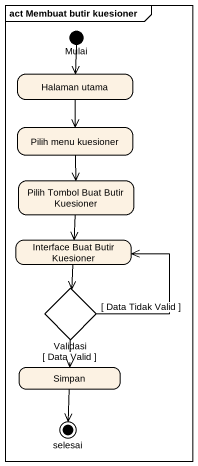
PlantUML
@startuml
mainframe act Membuat butir kuesioner
hide empty description
state Mulai <<start>>
state "Halaman utama" as Halaman_utama
state "Pilih menu kuesioner" as Pilih_menu_kuesioner
state "Pilih Tombol Buat Butir Kuesioner" as Pilih_Tombol_Buat_Butir
state "Interface Buat Butir Kuesioner" as Interface_Buat_Butir
state Validasi <<choice>>
state Simpan
state selesai <<end>>
Mulai --> Halaman_utama
Halaman_utama --> Pilih_menu_kuesioner
Pilih_menu_kuesioner --> Pilih_Tombol_Buat_Butir
Pilih_Tombol_Buat_Butir --> Interface_Buat_Butir
Interface_Buat_Butir --> Validasi
Validasi -up-> Interface_Buat_Butir : [ Data Tidak Valid ]
Validasi --> Simpan : [ Data Valid ]
Simpan --> selesai
@enduml
